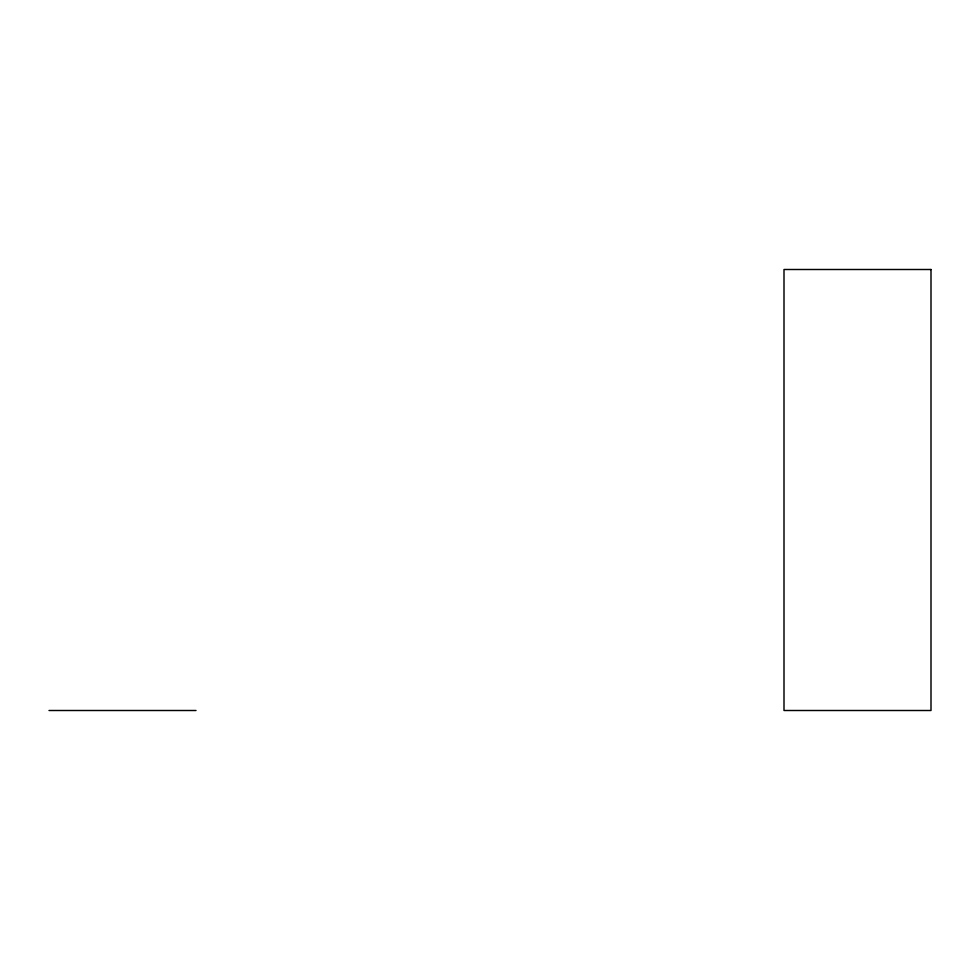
<?xml version="1.0" encoding="UTF-8"?>
<svg xmlns="http://www.w3.org/2000/svg" width="980" height="980" viewBox="0 0 980 980"><rect width="100%" height="100%" fill="white"/><g stroke="black" fill="none" stroke-linecap="round" stroke-linejoin="round"><path stroke-width="1.47" d="M49 710.5L196 710.5M931 269.5L784 269.5L784 710.5L931 710.5L931 269.5"/></g></svg>
